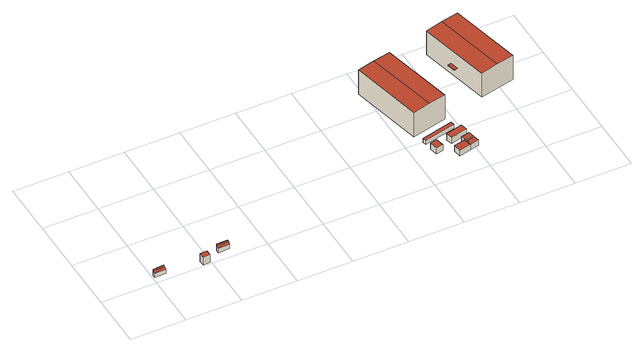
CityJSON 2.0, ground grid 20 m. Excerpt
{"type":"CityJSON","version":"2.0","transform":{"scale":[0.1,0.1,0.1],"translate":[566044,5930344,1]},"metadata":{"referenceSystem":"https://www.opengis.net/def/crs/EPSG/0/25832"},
"CityObjects":{
"building1":{"type":"Building","attributes":{"Grundfläche 2D":"4.875713","Grundhöhe NN":"1.285"},"geometry":[{"type":"Solid","lod":"3","boundaries":[[[[0,1,2]],[[3,1,0]],[[3,0,4]],[[3,4,5]],[[2,1,6,7]],[[4,0,2,7,8]],[[5,4,8,9]],[[1,3,5,9,6]],[[7,6,9,8]]]],"semantics":{"surfaces":[{"type":"RoofSurface"},{"type":"WallSurface"},{"type":"GroundSurface"}],"values":[[0,0,0,0,1,1,1,1,2]]}}]},
"building2":{"type":"Building","attributes":{"Grundfläche 2D":"5.475029","Grundhöhe NN":"1.164"},"geometry":[{"type":"Solid","lod":"3","boundaries":[[[[10,11,12,13]],[[14,15,13,12]],[[15,16,10,13]],[[16,17,11,10]],[[17,14,12,11]],[[17,16,15,14]]]],"semantics":{"surfaces":[{"type":"RoofSurface"},{"type":"WallSurface"},{"type":"GroundSurface"}],"values":[[0,1,1,1,1,2]]}}]},
"building3":{"type":"Building","attributes":{"Grundfläche 2D":"4.879717","Grundhöhe NN":"1.272"},"geometry":[{"type":"Solid","lod":"3","boundaries":[[[[18,19,20]],[[21,19,18]],[[21,18,22]],[[21,22,23]],[[20,19,24,25]],[[22,18,20,25,26]],[[23,22,26,27]],[[19,21,23,27,24]],[[25,24,27,26]]]],"semantics":{"surfaces":[{"type":"RoofSurface"},{"type":"WallSurface"},{"type":"GroundSurface"}],"values":[[0,0,0,0,1,1,1,1,2]]}}]},
"building4":{"type":"Building","attributes":{"Grundfläche 2D":"8.075116","Grundhöhe NN":"1.979"},"geometry":[{"type":"Solid","lod":"3","boundaries":[[[[28,29,30,31]],[[32,33,31,30]],[[33,34,28,31]],[[34,35,29,28]],[[35,32,30,29]],[[35,34,33,32]]]],"semantics":{"surfaces":[{"type":"RoofSurface"},{"type":"WallSurface"},{"type":"GroundSurface"}],"values":[[0,1,1,1,1,2]]}}]},
"building5":{"type":"Building","attributes":{"Grundfläche 2D":"16.316176","Grundhöhe NN":"2.004"},"geometry":[{"type":"Solid","lod":"3","boundaries":[[[[36,37,38,39]],[[40,41,39,38]],[[41,42,36,39]],[[42,43,37,36]],[[43,40,38,37]],[[43,42,41,40]]]],"semantics":{"surfaces":[{"type":"RoofSurface"},{"type":"WallSurface"},{"type":"GroundSurface"}],"values":[[0,1,1,1,1,2]]}}]},
"building6":{"type":"Building","attributes":{"Grundfläche 2D":"351.252106","Grundhöhe NN":"1.831"},"children":["building6-1"],"geometry":[{"type":"Solid","lod":"3","boundaries":[[[[44,45,46,47]],[[45,48,49,46]],[[48,45,44,50,51]],[[49,48,51,52]],[[47,46,49,52,53]],[[44,47,53,50]],[[52,51,50,53]]]],"semantics":{"surfaces":[{"type":"RoofSurface"},{"type":"WallSurface"},{"type":"GroundSurface"}],"values":[[0,0,1,1,1,1,2]]}}]},
"building6-1":{"type":"BuildingInstallation","parents":["building6"],"geometry":[{"type":"MultiSurface","lod":"3","boundaries":[[[54,55,56,57]],[[58,59,57,56]],[[59,60,54,57]],[[60,61,55,54]],[[61,58,56,55]],[[61,60,59,58]]],"semantics":{"surfaces":[{"type":"RoofSurface"},{"type":"WallSurface"},{"type":"OuterCeilingSurface"}],"values":[0,1,1,1,1,2]}}]},
"building7":{"type":"Building","attributes":{"Grundfläche 2D":"19.546276","Grundhöhe NN":"2.006"},"geometry":[{"type":"Solid","lod":"3","boundaries":[[[[62,63,64,65]],[[66,67,68,69]],[[70,71,65,64]],[[71,72,62,65]],[[72,73,63,62]],[[73,70,64,63]],[[74,75,69,68]],[[75,76,66,69]],[[76,77,67,66]],[[77,74,68,67]],[[73,72,71,70]],[[77,76,75,74]]]],"semantics":{"surfaces":[{"type":"RoofSurface"},{"type":"WallSurface"},{"type":"GroundSurface"}],"values":[[0,0,1,1,1,1,1,1,1,1,2,2]]}}]},
"building8":{"type":"Building","attributes":{"Grundfläche 2D":"15.088016","Grundhöhe NN":"1.994"},"geometry":[{"type":"Solid","lod":"3","boundaries":[[[[78,79,80,81]],[[82,83,81,80]],[[83,84,78,81]],[[84,85,79,78]],[[85,82,80,79]],[[85,84,83,82]]]],"semantics":{"surfaces":[{"type":"RoofSurface"},{"type":"WallSurface"},{"type":"GroundSurface"}],"values":[[0,1,1,1,1,2]]}}]},
"building9":{"type":"Building","attributes":{"Grundfläche 2D":"6.825596","Grundhöhe NN":"2.006"},"geometry":[{"type":"Solid","lod":"3","boundaries":[[[[86,87,88,89]],[[90,91,89,88]],[[91,92,86,89]],[[92,93,87,86]],[[93,90,88,87]],[[93,92,91,90]]]],"semantics":{"surfaces":[{"type":"RoofSurface"},{"type":"WallSurface"},{"type":"GroundSurface"}],"values":[[0,1,1,1,1,2]]}}]},
"building10":{"type":"Building","attributes":{"Grundfläche 2D":"351.252106","Grundhöhe NN":"1.926"},"children":["building10-1"],"geometry":[{"type":"Solid","lod":"3","boundaries":[[[[94,95,96,97]],[[94,97,98,99]],[[95,94,99,100,101]],[[96,95,101,102]],[[98,97,96,102,103]],[[98,103,100,99]],[[102,101,100,103]]]],"semantics":{"surfaces":[{"type":"RoofSurface"},{"type":"WallSurface"},{"type":"GroundSurface"}],"values":[[0,0,1,1,1,1,2]]}}]},
"building10-1":{"type":"BuildingInstallation","parents":["building10"],"geometry":[{"type":"MultiSurface","lod":"3","boundaries":[[[104,105,106,107]],[[108,109,106,105]],[[109,110,107,106]],[[110,111,104,107]],[[111,108,105,104]],[[108,111,110,109]]],"semantics":{"surfaces":[{"type":"RoofSurface"},{"type":"WallSurface"},{"type":"OuterCeilingSurface"}],"values":[0,1,1,1,1,2]}}]}
},
"vertices":[
[45,33,27],[6,25,20],[46,26,20],[5,32,27],[45,39,29],[5,37,29],[6,25,3],[46,26,3],[45,39,3],[5,37,3],
[196,8,35],[195,29,35],[170,28,35],[171,6,35],[170,28,2],[171,6,2],[196,8,2],[195,29,2],
[280,44,29],[240,35,21],[280,37,21],[240,43,29],[279,49,30],[239,48,30],[240,35,3],[280,37,3],[279,49,3],[239,48,3],
[1089,158,35],[1064,152,35],[1070,122,35],[1095,127,35],[1070,122,10],[1095,127,10],[1089,158,10],[1064,152,10],
[1172,218,27],[1058,191,27],[1061,178,27],[1175,204,27],[1061,178,10],[1175,204,10],[1172,218,10],[1058,191,10],
[1045,230,110],[1108,244,112],[1047,507,112],[984,493,110],[1172,259,110],[1111,522,110],[1045,230,8],[1172,259,8],[1111,522,8],[984,493,8],
[1157,379,52],[1151,408,52],[1138,406,52],[1145,376,52],[1138,406,50],[1145,376,50],[1157,379,50],[1151,408,50],
[1132,79,33],[1174,88,33],[1168,117,33],[1126,108,33],[1203,118,32],[1173,112,32],[1177,90,32],[1207,96,32],[1168,117,10],[1126,108,10],[1132,79,10],[1174,88,10],[1177,90,10],[1207,96,10],[1203,118,10],[1173,112,10],
[1130,167,37],[1136,143,37],[1196,157,37],[1190,181,37],[1196,157,10],[1190,181,10],[1130,167,10],[1136,143,10],
[1167,136,32],[1172,115,32],[1203,122,32],[1198,143,32],[1203,122,10],[1198,143,10],[1167,136,10],[1172,115,10],
[1387,309,113],[1451,324,111],[1390,587,111],[1327,572,113],[1263,557,111],[1325,295,111],[1325,295,9],[1451,324,9],[1390,587,9],[1263,557,9],
[1285,407,53],[1298,410,53],[1291,441,53],[1278,438,53],[1298,410,51],[1291,441,51],[1278,438,51],[1285,407,51]
]}
